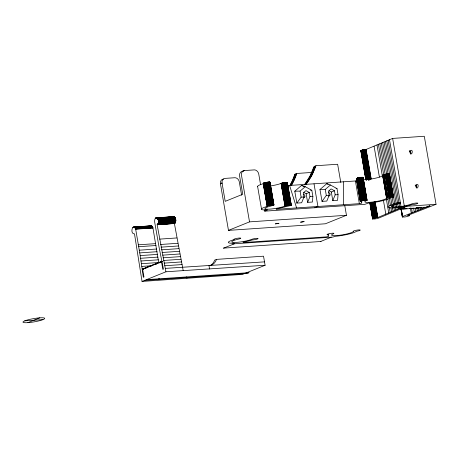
<?xml version="1.0" encoding="UTF-8"?>
<svg xmlns="http://www.w3.org/2000/svg" width="459" height="459" viewBox="0 0 459 459"><rect width="100%" height="100%" fill="white"/><g stroke="black" fill="none" stroke-linecap="round" stroke-linejoin="round"><path stroke-width="0.69" d="M343.338 204.748L343.487 181.798L355.432 180.978A2.215 0.333 -9.8 0 0 356.832 180.708M161.602 261.458L142.6 269.077L143.971 277.018L143.34 277.27L140.19 255.583L135.675 229.167C132.8 222.156 129.501 234.147 134.493 233.861L142.043 281.43L165.923 271.791L157.127 224.721C161.666 221.697 154.7 213.108 154.58 221.536L159.187 247.917L163.45 269.152L162.825 269.404L161.453 261.464L162.216 261.532L158.969 262.846M210.314 265.486A12.026 9.777 68 0 0 214.611 260.15L216.499 259.387L263.535 256.191L265.101 265.262L183.198 270.615L174.403 223.544C176.801 222.208 176.124 216.023 172.934 216.895M416.715 187.134L416.204 185.66L415.131 185.092M307.628 202.362L309.986 196.555L309.28 192.476L305.935 190.634L303.296 192.883L304.001 196.963L301.643 202.769L296.841 203.096L294.787 191.202L301.661 185.361L305.258 186.71L311.822 190.313L312.866 196.36L312.424 202.035L307.628 202.362L306.136 193.744L303.91 192.516M332.804 200.646L335.162 194.846L334.456 190.76L331.117 188.924L328.478 191.168L329.178 195.253L326.819 201.053L322.023 201.381L319.969 189.492L326.842 183.646L330.434 185L336.998 188.603L338.042 194.65L337.606 200.325L332.804 200.646L331.318 192.034L329.086 190.806M389.502 174.248C387.866 173.686 384.068 174.116 382.634 175.504A11.056 1.652 -9.8 0 1 375.078 178.281A11.056 1.652 -9.8 0 1 363.258 179.727M270.764 185.895A11.056 1.652 -9.8 0 0 280.736 183.537L284.138 182.653L287.271 182.516L291.304 205.311L288.591 205.253L284.655 206.211A11.056 1.652 -9.8 0 1 267.551 209.195A11.056 1.652 -9.8 0 1 270.953 206.039L273.96 204.915L270.018 182.217C268.389 181.965 263.288 182.452 263.581 183.64A14.55 2.175 -9.8 0 0 257.774 186.756M362.817 177.788C363.385 176.445 355.605 177.943 356.861 178.838M291.224 205.437L285.418 206.739A14.55 2.175 -9.8 0 1 278.051 208.518A2.215 0.333 -9.8 0 0 276.548 209.287L359.351 203.658A2.215 0.333 -9.8 0 0 361.801 202.826A14.55 2.175 -9.8 0 1 362.048 201.53C355.541 201.524 369.644 198.609 366.253 200.669A11.056 1.652 -9.8 0 0 372.536 202.058A11.056 1.652 -9.8 0 0 386.553 198.179C388.486 196.056 398.406 196.234 389.748 198.007A14.55 2.175 -9.8 0 1 368.451 203.05L364.859 204.341L264.723 211.151L264.482 209.774M416.646 187.559L416.479 187.92M296.778 173.468L294.558 179.234L291.832 184.696L289.945 185.459L292.67 179.991L294.896 174.231L296.778 173.468L311.615 172.458M306.319 184.082L304.432 184.845L309.94 176.193L314.088 166.491L315.964 165.688L311.827 175.436L305.803 184.748M270.047 182.24L269.628 182.63M400.609 208.696L400.678 209.235L424.667 207.606L430.031 205.764L402.577 216.533C402.21 218.105 412.102 215.569 407.609 215.46L436.05 204.295L424.3 136.266L392.629 138.417L366.098 149.45C364.687 149.714 361.227 149.766 360.986 150.948M291.408 185.447L291.832 184.696M410.489 153.937L410.673 152.13L409.239 150.965M263.196 183.411L267.149 206.217L267.522 206.321L263.535 183.164M296.841 203.096L301.121 197.158L300.077 191.11L305.258 186.71M322.023 201.381L326.303 195.448L325.259 189.401L330.434 185M409.124 215.736L408.929 214.238M360.808 150.701L365.8 179.647M263.248 183.342L267.23 206.257M409.049 215.799L408.883 214.33M150.3 226.035L151.814 226.075L152.95 227.991L158.711 262.519L141.441 263.695M287.082 182.9L287.311 182.539M436.05 204.295L404.379 206.452L377.849 217.486C369.415 218.461 372.421 220.027 378.514 218.174L404.115 207.525L405.079 207.457L400.678 209.235M273.96 204.915L270.139 205.098L267.149 206.217M264.723 211.151L267.39 209.918A14.55 2.175 -9.8 0 1 267.477 206.332L267.522 206.321M241.629 195.241L239.202 181.397A4.653 3.787 68 0 0 234.893 177.725L225.122 178.385A4.653 3.787 68 0 0 222.036 182.975L225.208 201.352L242.742 194.272L239.604 176.101A4.653 3.787 68 0 1 242.318 171.345L244.372 170.559L254.487 169.882A4.653 3.787 68 0 1 258.727 173.961L260.569 184.616M242.318 171.345L244.372 170.559M344.761 205.494L346.453 215.282L325.397 223.78L228.473 230.372L220.406 183.634L222.036 182.975M220.435 183.841L222.07 183.181M294.621 175.034L296.508 174.277M313.79 167.294L315.677 166.537M294.322 175.877L296.204 175.114M313.491 168.137L315.373 167.38M294.012 176.715L295.894 175.952M313.181 168.975L315.063 168.212M293.691 177.547L295.579 176.784M312.86 169.807L314.742 169.044M293.358 178.367L295.246 177.604M312.527 170.628L314.415 169.864M293.02 179.182L294.907 178.425M312.189 171.442L314.076 170.685M292.67 179.991L294.558 179.234M311.839 172.257L313.726 171.494M292.308 180.794L294.196 180.037M311.477 173.054L313.365 172.297M291.941 181.592L293.829 180.829M311.11 173.852L312.992 173.089M291.563 182.378L293.444 181.621M310.732 174.644L312.613 173.881M291.172 183.164L293.06 182.401M310.341 175.424L312.223 174.661M290.771 183.933L292.658 183.175M309.94 176.193L311.827 175.436M290.363 184.702L292.251 183.939M309.532 176.962L311.42 176.199M309.114 177.719L311.001 176.956M308.689 178.471L310.571 177.708M308.253 179.211L310.135 178.448M307.805 179.945L309.693 179.182M307.352 180.674L309.234 179.911M306.887 181.391L308.775 180.628M306.411 182.097L308.299 181.334M305.929 182.797L307.817 182.034M305.442 183.485L307.323 182.728M304.942 184.168L306.824 183.411M306.136 193.744L309.28 192.476M228.473 230.372L249.524 221.869L346.453 215.282M331.318 192.034L334.456 190.76M142.6 269.077L161.757 261.464M142.904 269.077L162.061 261.498M145.314 268.354L147.264 267.568M149.863 266.518L151.814 265.732M154.413 264.682L156.364 263.896M154.568 264.723L156.519 263.936M159.118 262.887L162.371 261.573M27.879 322.654L39.818 317.835M314.788 207.749L317.932 206.475L314.013 183.801M223.688 248.095L234.371 243.786M320.611 241.509L331.295 237.194M265.101 265.262L242.478 274.396L142.043 281.43M398.183 203.779L397.999 203.825A11.056 1.652 -9.8 0 0 393.902 207.101A11.056 1.652 -9.8 0 0 411.189 204.123L411.333 204.077A3.494 0.522 -9.8 0 1 415.888 203.073A3.494 0.522 -9.8 0 1 417.529 203.492L416.818 203.767A3.494 0.522 -9.8 0 1 412.216 204.582L411.952 204.651A14.55 2.175 -9.8 0 1 391.217 207.887A14.55 2.175 -9.8 0 1 394.011 204.244A3.494 0.522 -9.8 0 1 395.629 203.228A3.494 0.522 -9.8 0 1 400.271 202.729A3.494 0.522 -9.8 0 1 398.183 203.779L398.01 203.819M315.97 165.728L337.64 164.259L340.779 182.43M294.896 174.231L296.296 174.139M287.472 185.602L343.487 181.798M301.121 197.158L304.001 196.963M309.986 196.555L312.866 196.36M326.303 195.448L329.178 195.253M335.162 194.846L338.042 194.65M156.255 217.83L173.628 216.648M155.853 217.95L174.041 216.717M155.664 218.065L174.145 216.757M155.572 218.14L174.345 216.866M155.481 218.22L156.863 218.128M157.173 218.111L174.449 216.935M155.394 218.306L174.54 217.009M157.362 218.272L174.638 217.096M157.46 218.364L174.73 217.193M157.546 218.467L174.822 217.291M157.638 218.576L174.908 217.405M157.718 218.696L174.994 217.52M157.804 218.817L175.074 217.646M157.879 218.949L175.154 217.778M157.953 219.086L175.229 217.916M158.022 219.23L175.298 218.059M158.091 219.379L175.367 218.209M158.154 219.534L175.424 218.364M158.212 219.695L175.481 218.518M158.263 219.861L175.539 218.685M158.309 220.027L175.585 218.851M158.355 220.2L175.631 219.023M158.395 220.372L175.665 219.201M158.424 220.549L175.699 219.379M158.453 220.733L175.728 219.557M158.475 220.911L175.751 219.735M158.493 221.095L175.768 219.918M158.51 221.278L175.78 220.102M158.516 221.456L175.791 220.286M158.516 221.64L175.791 220.469M158.51 221.823L175.786 220.647M158.504 222.001L175.774 220.831M158.487 222.179L175.763 221.008M158.47 222.357L175.74 221.181M158.441 222.529L175.717 221.358M158.412 222.701L175.688 221.525M158.378 222.867L175.648 221.691M158.338 223.028L175.608 221.852M158.292 223.183L175.562 222.007M158.24 223.338L175.516 222.162M158.183 223.481L175.458 222.305M158.126 223.619L175.401 222.449M158.062 223.757L175.332 222.581M157.994 223.883L175.263 222.707M157.919 224.003L175.195 222.827M157.844 224.118L175.12 222.942M157.764 224.221L175.04 223.045M157.684 224.319L174.954 223.143M157.598 224.405L174.868 223.235M157.414 224.56L174.781 223.315M157.322 224.623L174.592 223.447M157.127 224.721L174.5 223.504M133.317 227.044L151.304 225.822M402.744 208.73L404.155 208.633M409.801 208.254L411.212 208.156M416.152 207.818L418.269 207.675M423.209 207.342L424.621 207.244L424.667 207.606M133.219 227.09L151.51 225.897M134.338 227.119L151.613 225.948M402.767 208.914L407.001 208.621M409.824 208.432L414.058 208.145M416.175 208.002L420.41 207.715M423.232 207.52L424.644 207.422M134.441 227.176L151.814 226.075M132.76 227.446L134.143 227.354M134.636 227.325L151.912 226.149M134.728 227.412L152.004 226.235M134.826 227.503L152.095 226.327M134.912 227.607L152.187 226.43M135.003 227.716L152.273 226.539M135.084 227.83L152.359 226.66M135.17 227.957L152.44 226.78M135.244 228.089L152.52 226.912M135.319 228.226L152.595 227.05M135.388 228.37L152.663 227.194M135.457 228.519L152.732 227.343M135.52 228.674L152.79 227.498M135.577 228.834L152.853 227.658M135.629 228.995L152.904 227.825M135.675 229.167L152.95 227.991M159.617 239.122L176.887 237.951M138.406 244.813L155.681 243.637M160.575 244.481L177.851 243.304M138.727 246.701L156.003 245.525M161.069 247.154L178.344 245.978M139.318 250.189L156.594 249.019M161.574 249.822L178.849 248.646M139.76 252.886L157.035 251.71M223.303 248.124L320.996 241.486M162.084 252.49L179.36 251.314M140.19 255.583L157.466 254.412M162.606 255.147L179.882 253.976M140.615 258.285L157.89 257.109M163.134 257.803L180.41 256.633M141.033 260.987L158.303 259.811M163.674 260.46L180.949 259.283M164.219 263.105L181.494 261.934M141.837 266.404L151.51 265.75M164.775 265.75L182.045 264.573M142.227 269.117L143.61 269.02M165.338 268.389L264.516 261.859M165.923 271.791L183.198 270.615M146.444 279.657L249.128 272.675L247.24 273.438L144.556 280.415M24.729 320.864L42.962 319.625M319.969 189.492L325.259 189.401M294.787 191.202L300.077 191.11M336.034 188.488L336.998 188.603M310.37 190.146L311.822 190.313M143.053 269.089L143.363 269.146M402.388 216.918L401.063 208.931M269.938 182.177L273.88 205.121M326.842 183.646L328.087 184.329M301.661 185.361L304.151 186.727M402.314 216.877L400.965 209.029M409.749 150.759L410.92 152.468M416.038 185.459L416.812 186.601M382.645 175.355L386.564 198.03M289.595 185.459L296.6 207.927M421.723 207.405L421.964 208.805M410.335 151.2L410.822 154.006M416.152 184.862L416.634 187.668M420.146 208.007L420.392 209.413M418.465 207.916L418.832 210.015M416.795 207.818L417.283 210.624M415.263 208.42L415.745 211.226M413.616 208.323L414.225 211.828M411.545 208.403L412.268 212.615M410.375 208.122L411.218 213.033M408.808 214.399L408.998 215.833M408.694 214.468L408.935 215.873M392.629 138.417L404.379 206.452M389.49 139.685L401.241 207.72M401.246 208.822L402.577 216.533M401.177 208.856L402.566 216.969M401.114 208.897L402.497 216.952M388.153 140.276L399.904 208.311M386.811 140.867L398.561 208.897M385.451 141.458L397.201 209.488M384.074 142.049L395.83 210.084M389.427 174.07L393.392 196.957M389.324 174.03L393.352 196.991M389.261 174.018L393.179 196.693M389.186 174.007L393.105 196.681M389.106 173.995L393.019 196.67M389.014 173.984L392.927 196.664M388.911 173.978L392.829 196.659M388.807 173.972L392.726 196.653M388.693 173.972L392.611 196.647M388.572 173.972L392.491 196.647M388.446 173.972L392.359 196.653M388.308 173.978L392.227 196.659M388.171 173.984L392.084 196.664M382.691 142.646L388.142 174.208M392.141 197.353L394.442 210.675M388.021 173.995L391.94 196.67M387.872 174.001L391.785 196.681M387.712 174.018L391.63 196.693M387.551 174.03L391.47 196.71M387.39 174.047L391.303 196.727M387.218 174.064L391.137 196.745M387.046 174.087L390.965 196.762M386.874 174.11L390.793 196.785M381.286 143.237L390.615 196.813M390.735 197.944L393.042 211.272M386.518 174.162L390.437 196.836M386.34 174.185L390.253 196.865M386.157 174.213L390.075 196.894M385.979 174.248L389.898 196.922M385.801 174.277L389.714 196.957M385.617 174.311L389.536 196.991M385.44 174.345L389.358 197.026M385.267 174.38L389.18 197.06M379.874 143.833L385.204 174.695M389.203 197.84L390.534 205.557M390.896 207.657L391.625 211.869M385.09 174.42L389.008 197.095M383.976 174.695L387.895 197.37M383.839 174.736L387.752 197.416M378.445 144.43L387.62 197.456M387.775 198.437L389.106 206.154M389.347 207.554L390.196 212.465M383.575 174.816L387.494 197.496M383.454 174.862L387.373 197.536M383.345 174.902L387.264 197.577M383.236 174.942L387.155 197.617M383.139 174.982L387.057 197.657M383.053 175.017L386.971 197.697M382.972 175.057L386.885 197.737M382.898 175.097L386.753 197.812M382.777 175.166L386.65 197.881M382.697 175.235L386.57 197.978M377.005 145.027L382.336 175.889M386.455 199.734L388.756 213.062M374.079 146.226L379.409 177.088M383.408 200.233L385.83 214.261M366.098 149.45L371.188 178.907M375.181 202.052L377.849 217.486M365.943 149.462L371.033 178.918M375.032 202.063L377.694 217.497M365.783 149.473L370.872 178.935M374.871 202.08L377.539 217.509M365.622 149.491L370.711 178.947M374.71 202.092L377.373 217.526M365.456 149.508L370.545 178.964M374.544 202.109L377.206 217.543M365.284 149.525L370.373 178.987M374.372 202.132L377.04 217.56M365.112 149.548L370.201 179.004M374.2 202.149L376.862 217.583M364.939 149.571L370.029 179.027M374.022 202.172L376.69 217.606M364.762 149.594L369.851 179.056M373.844 202.201L376.512 217.629M364.584 149.623L369.667 179.079M373.666 202.224L376.334 217.658M364.4 149.651L369.61 179.808M373.488 202.253L376.151 217.681M364.222 149.68L369.432 179.842M373.31 202.281L375.973 217.715M364.039 149.714L369.248 179.871M373.127 202.316L375.795 217.744M363.861 149.743L369.07 179.905M372.949 202.344L375.611 217.778M363.683 149.777L368.893 179.934M372.765 202.379L375.433 217.813M363.505 149.812L368.715 179.974M372.593 202.413L375.255 217.847M363.327 149.846L368.537 180.008M372.415 202.453L375.078 217.882M363.155 149.886L368.365 180.043M372.243 202.488L374.905 217.916M362.983 149.927L368.072 179.383M372.071 202.528L374.739 217.956M362.817 149.961L367.906 179.417M371.905 202.562L374.567 217.996M362.656 150.001L367.745 179.458M371.738 202.603L374.406 218.036M362.495 150.041L367.584 179.498M371.583 202.643L374.246 218.077M362.34 150.082L367.429 179.538M371.429 202.683L374.091 218.117M362.191 150.122L367.28 179.578M371.279 202.723L373.942 218.157M362.048 150.162L367.137 179.624M371.136 202.769L373.798 218.197M361.91 150.208L366.999 179.664M370.998 202.809L373.66 218.237M361.778 150.248L366.867 179.704M370.866 202.849L373.534 218.277M361.658 150.288L366.741 179.744M370.74 202.889L373.408 218.318M361.537 150.328L366.626 179.785M370.625 202.93L373.287 218.364M361.428 150.368L366.517 179.825M370.511 202.97L373.178 218.404M361.325 150.409L366.414 179.865M370.287 202.31L373.075 218.444M361.227 150.449L366.316 179.905M370.195 202.35L372.983 218.484M361.141 150.489L366.23 179.945M370.109 202.39L372.892 218.518M361.067 150.529L366.15 179.985M370.029 202.425L372.817 218.559M360.998 150.563L366.081 180.02M369.96 202.465L372.737 218.977M360.883 150.638L365.892 179.687M369.845 202.534L372.679 218.96M369.77 202.603L372.588 218.926M363.126 177.386L367.068 200.25M363.035 177.346L366.993 200.319M362.971 177.329L366.942 200.353M362.828 177.306L366.81 200.428M362.742 177.294L366.735 200.463M362.65 177.283L366.569 199.963M362.547 177.277L366.466 199.958M362.438 177.277L366.357 199.952M362.323 177.277L366.242 199.952M362.197 177.277L366.116 199.952M362.071 177.277L365.984 199.958M361.933 177.283L365.852 199.963M361.79 177.289L365.708 199.969M361.64 177.3L365.559 199.975M361.485 177.312L365.404 199.986M361.331 177.323L365.249 200.004M361.17 177.34L365.083 200.015M361.004 177.358L364.916 200.032M360.831 177.375L364.75 200.055M360.659 177.398L364.578 200.072M360.481 177.421L364.4 200.095M360.309 177.444L364.222 200.124M360.126 177.472L364.044 200.147M359.948 177.501L363.867 200.176M359.77 177.53L363.683 200.204M359.586 177.558L363.505 200.239M359.408 177.593L363.327 200.267M359.231 177.627L363.149 200.302M359.053 177.662L362.971 200.336M358.875 177.696L362.794 200.376M358.703 177.736L362.621 200.411M358.536 177.771L362.449 200.451M358.364 177.811L362.283 200.485M358.204 177.851L362.122 200.526M358.043 177.891L361.962 200.566M357.894 177.931L361.807 200.606M357.745 177.972L361.658 200.646M357.601 178.012L361.514 200.686M357.463 178.052L361.376 200.732M357.331 178.092L361.244 200.772M357.205 178.138L361.124 200.812M356.683 178.821L356.918 180.192M358.938 191.873L359.173 193.25M359.414 194.622L359.649 195.999M359.885 197.37L360.126 198.747M360.361 200.124L360.596 201.495M360.522 201.484L356.545 178.413L360.453 201.467M356.391 178.517L360.344 201.438M356.333 178.58L360.269 201.392M355.432 180.978L359.351 203.658M287.345 182.562L291.299 205.339M287.162 182.481L291.132 205.506M287.093 182.47L291.069 205.54M287.018 182.458L290.931 205.133M286.932 182.447L290.851 205.121M286.841 182.441L290.754 205.116M286.737 182.435L290.656 205.11M286.628 182.43L290.541 205.104M286.508 182.43L290.427 205.104M286.387 182.43L290.306 205.104M286.255 182.43L290.174 205.11M286.118 182.435L290.036 205.116M285.98 182.441L289.893 205.121M285.831 182.452L289.744 205.127M285.676 182.464L289.595 205.139M285.515 182.475L289.434 205.156M285.355 182.493L289.273 205.167M285.188 182.51L289.107 205.184M285.022 182.527L288.935 205.207M284.85 182.55L288.763 205.23M284.672 182.573L288.591 205.253M284.494 182.596L288.413 205.276M284.316 182.625L288.235 205.299M284.138 182.653L288.051 205.328M283.955 182.682L287.873 205.357M283.777 182.711L287.695 205.391M283.599 182.745L287.512 205.425M283.415 182.78L287.334 205.454M283.243 182.814L287.156 205.489M283.065 182.848L286.984 205.529M282.893 182.889L286.812 205.563M282.721 182.923L286.64 205.603M282.555 182.963L286.473 205.643M282.394 183.003L286.307 205.678M282.233 183.043L286.152 205.718M282.078 183.084L285.997 205.758M281.929 183.124L285.848 205.798M281.786 183.164L285.705 205.844M281.648 183.204L285.567 205.884M281.516 183.244L285.435 205.925M281.396 183.29L285.309 205.965M281.275 183.33L285.194 206.005M281.166 183.371L285.085 206.045M281.063 183.411L284.982 206.085M269.823 182.143L273.799 204.834M269.749 182.125L273.667 204.806M269.674 182.12L273.587 204.794M269.582 182.108L273.501 204.783M269.485 182.103L273.403 204.777M269.381 182.097L273.3 204.771M269.272 182.091L273.191 204.771M269.152 182.091L273.071 204.771M269.026 182.091L272.944 204.771M268.894 182.097L272.812 204.771M268.756 182.103L272.675 204.777M268.613 182.108L272.526 204.789M268.463 182.12L272.376 204.8M268.308 182.131L272.221 204.812M268.148 182.148L272.067 204.823M267.981 182.16L271.9 204.84M267.815 182.177L271.734 204.857M267.643 182.2L271.562 204.875M267.471 182.223L271.389 204.898M267.293 182.246L271.212 204.921M267.115 182.269L271.034 204.949M266.937 182.298L270.856 204.972M266.759 182.326L270.678 205.001M266.581 182.355L270.494 205.035M266.398 182.389L270.317 205.064M266.22 182.418L270.139 205.098M266.042 182.452L269.955 205.133M265.864 182.487L269.783 205.167M265.692 182.527L269.605 205.202M265.52 182.562L269.433 205.242M265.348 182.602L269.267 205.276M265.182 182.642L269.1 205.316M265.021 182.682L268.94 205.357M264.866 182.722L268.779 205.397M264.711 182.762L268.63 205.437M264.562 182.802L268.481 205.477M264.424 182.843L268.337 205.517M264.286 182.883L268.205 205.563M264.16 182.923L268.073 205.603M264.034 182.963L267.953 205.643M263.919 183.009L267.838 205.684M263.816 183.049L267.729 205.724M263.713 183.089L267.631 205.764M263.621 183.124L267.54 205.804M263.46 183.204L267.419 206.303M263.397 183.239L267.345 206.292M265.738 209.27L265.979 210.641M257.625 186.555L261.538 209.229M249.524 221.869L241.491 175.338A4.653 3.787 68 0 1 244.205 170.582M209.574 269.031L208.983 265.635A12.026 9.777 68 0 0 216.499 259.387M186.71 276.806L186.945 278.171M158.963 278.217L159.198 279.577M220.406 183.634A4.653 3.787 68 0 1 223.493 179.044M303.204 194.289A1.744 1.417 68 0 1 304.965 196.2A1.744 1.417 68 0 1 303.256 197.611M328.386 192.573A1.744 1.417 68 0 1 330.141 194.398A1.744 1.417 68 0 1 328.587 195.941M409.548 151.47C411.941 158.883 414.202 146.593 409.548 151.47M415.447 185.597C417.776 192.987 420.157 180.743 415.447 185.597M353.361 231.307L353.338 231.434A11.056 1.652 -9.8 0 1 339.321 235.306A11.056 1.652 -9.8 0 1 333.039 233.918L333.125 233.872A3.494 0.522 -9.8 0 0 332.706 233.206A3.494 0.522 -9.8 0 0 327.91 234.061L327.25 234.337A3.494 0.522 -9.8 0 0 328.575 234.75L328.833 234.784A14.55 2.175 -9.8 0 0 328.592 236.075A2.215 0.333 -9.8 0 1 326.137 236.907L243.333 242.536A2.215 0.333 -9.8 0 1 244.842 241.767A14.55 2.175 -9.8 0 0 252.203 239.988L252.76 239.902A3.494 0.522 -9.8 0 0 257.074 239.11L257.786 238.829A3.494 0.522 -9.8 0 0 256.139 238.41A3.494 0.522 -9.8 0 0 251.584 239.414L251.44 239.466A11.056 1.652 -9.8 0 1 234.337 242.444A11.056 1.652 -9.8 0 1 237.739 239.288L238.439 239.122A3.494 0.522 -9.8 0 0 240.665 238.37L240.751 238.164A3.494 0.522 -9.8 0 0 236.305 238.473A3.494 0.522 -9.8 0 0 234.285 239.569L234.268 239.581A14.55 2.175 -9.8 0 0 234.176 243.167L232.765 243.895L332.901 237.085L335.236 236.299A14.55 2.175 -9.8 0 0 356.471 231.273L356.534 231.256A3.494 0.522 -9.8 0 0 360.212 230.051A3.494 0.522 -9.8 0 0 355.794 230.349L354.681 230.625A3.494 0.522 -9.8 0 0 353.361 231.307M275.446 223.872L278.883 223.298L275.446 223.872M300.628 222.162L304.065 221.599L300.628 222.162M28.36 322.62A11.056 1.652 -9.8 0 0 44.747 318.414A11.056 1.652 -9.8 0 0 28.435 319.705A11.056 1.652 -9.8 0 0 28.36 322.62"/></g></svg>
